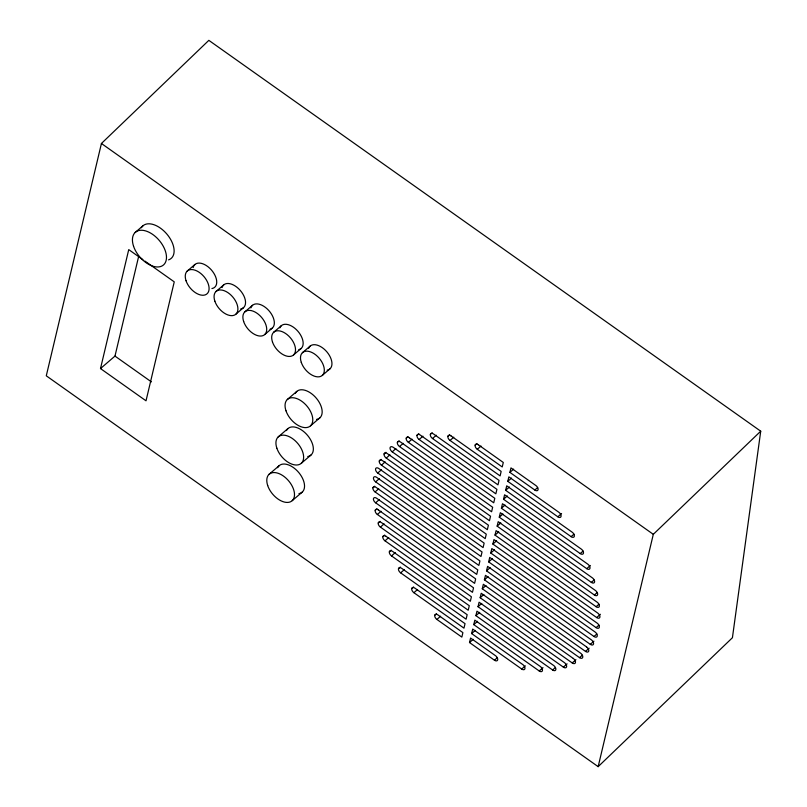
<?xml version="1.0" encoding="UTF-8"?>
<svg xmlns="http://www.w3.org/2000/svg" width="807" height="807" viewBox="0 0 807 807"><rect width="100%" height="100%" fill="white"/><g stroke="black" fill="none" stroke-linecap="round" stroke-linejoin="round"><path stroke-width="1.21" d="M760.719 431.19L732.423 637.732L598.158 766.65L46.281 375.81L101.43 143.485L208.842 40.35L760.719 431.19L653.307 534.325L598.158 766.65M144.917 261.075L174.251 281.855L146.017 400.807L100.502 368.567L128.737 249.615L142.9 259.642M469.513 642.543L470.582 638.065L495.518 655.718A3.47 2.038 49.2 0 1 497.677 659.864A3.47 2.038 49.2 0 1 494.449 660.207L469.513 642.543L473.184 639.336M471.641 633.586L472.71 629.097L522.765 664.544A3.47 2.038 49.2 0 1 524.923 668.69A3.47 2.038 49.2 0 1 521.705 669.033L471.641 633.586L475.283 630.398M473.77 624.628L474.839 620.139L540.287 666.481A3.47 2.038 49.2 0 1 542.445 670.627A3.47 2.038 49.2 0 1 539.217 670.97L473.77 624.628L477.552 621.309M475.898 615.66L476.967 611.181L553.663 665.493A3.47 2.038 49.2 0 1 555.821 669.639A3.47 2.038 49.2 0 1 552.603 669.981L475.898 615.66L479.661 612.372M478.026 606.703L479.086 602.214L564.436 662.648A3.47 2.038 49.2 0 1 566.595 666.794A3.47 2.038 49.2 0 1 563.367 667.137L478.026 606.703L481.759 603.434M573.283 658.441A3.47 2.038 49.2 0 1 575.441 662.597A3.47 2.038 49.2 0 1 572.224 662.94L480.155 597.745L481.214 593.256L573.283 658.451M482.283 588.777L483.343 584.288L580.586 653.156A3.47 2.038 49.2 0 1 582.745 657.302A3.47 2.038 49.2 0 1 579.527 657.644L482.283 588.777L485.965 585.549M586.568 646.911A3.47 2.038 49.2 0 1 588.727 651.067A3.47 2.038 49.2 0 1 585.509 651.41L484.402 579.819L485.471 575.33L586.568 646.921M486.53 570.852L487.599 566.373L591.37 639.85A3.47 2.038 49.2 0 1 593.528 643.996A3.47 2.038 49.2 0 1 590.3 644.339L486.53 570.852L490.162 567.674M488.659 561.894L489.728 557.405L595.072 632.002A3.47 2.038 49.2 0 1 597.23 636.148A3.47 2.038 49.2 0 1 594.002 636.491L488.659 561.894L492.452 558.585M490.767 553.037L491.826 548.548L597.17 623.155A3.47 2.038 49.2 0 1 599.329 627.291A3.47 2.038 49.2 0 1 596.111 627.634L490.767 553.037L494.53 549.738M492.895 544.069L493.955 539.58L597.725 613.068A3.47 2.038 49.2 0 1 599.883 617.214A3.47 2.038 49.2 0 1 596.666 617.557L492.895 544.069L496.628 540.801M495.014 535.112L496.083 530.623L597.18 602.214A3.47 2.038 49.2 0 1 599.339 606.36A3.47 2.038 49.2 0 1 596.121 606.703L495.014 535.112L498.726 531.863M497.142 526.144L498.212 521.665L595.455 590.522A3.47 2.038 49.2 0 1 597.614 594.668A3.47 2.038 49.2 0 1 594.386 595.011L497.142 526.144L500.824 522.926M499.271 517.186L500.34 512.697L592.409 577.893A3.47 2.038 49.2 0 1 594.567 582.039A3.47 2.038 49.2 0 1 591.339 582.382L499.271 517.186L502.922 513.988M501.399 508.228L502.468 503.739L587.809 564.174A3.47 2.038 49.2 0 1 589.967 568.32A3.47 2.038 49.2 0 1 586.739 568.663L501.399 508.228L505.031 505.051M503.528 499.261L504.587 494.782L581.292 549.093A3.47 2.038 49.2 0 1 583.451 553.239A3.47 2.038 49.2 0 1 580.223 553.582L503.528 499.261L507.321 495.942M505.656 490.303L506.715 485.824L572.163 532.176A3.47 2.038 49.2 0 1 574.332 536.312A3.47 2.038 49.2 0 1 571.104 536.655L505.656 490.303L509.419 487.014M507.785 481.345L508.844 476.856L558.898 512.304A3.47 2.038 49.2 0 1 561.057 516.45A3.47 2.038 49.2 0 1 557.839 516.793L507.785 481.345L511.517 478.077M509.903 472.388L510.972 467.899L535.909 485.562A3.47 2.038 49.2 0 1 538.067 489.698A3.47 2.038 49.2 0 1 534.839 490.041L509.903 472.388L513.615 469.139M100.502 368.567L114.977 356.089L138.582 256.727M384.082 453.927A3.47 2.038 49.2 0 1 387.31 453.584L488.406 525.186L487.337 529.674L386.24 458.083A3.47 2.038 49.2 0 1 384.082 453.927L385.938 452.313M397.377 442.407A3.47 2.038 49.2 0 1 400.595 442.065L492.663 507.26L491.594 511.759L399.526 446.553A3.47 2.038 49.2 0 1 397.377 442.407L399.193 440.814M379.29 460.999A3.47 2.038 49.2 0 1 382.508 460.656L486.278 534.153L485.219 538.642L381.449 465.155A3.47 2.038 49.2 0 1 379.29 460.999L381.146 459.375M409.442 437.868L494.792 498.302L493.723 502.791L408.382 442.347A3.47 2.038 49.2 0 1 406.224 438.191L408.039 436.607M392.222 451.839A3.47 2.038 49.2 0 1 390.074 447.693A3.47 2.038 49.2 0 1 393.291 447.36L490.535 516.228L489.466 520.707L392.222 451.839L395.904 448.621M386.24 458.083L389.952 454.835M399.526 446.553L403.187 443.356M381.449 465.155L385.181 461.886M408.382 442.347L412.004 439.169M416.997 435.356A3.47 2.038 49.2 0 1 420.215 435.013L496.92 489.345L495.851 493.823L419.146 439.512A3.47 2.038 49.2 0 1 416.997 435.356L418.883 433.702M377.747 473.003A3.47 2.038 49.2 0 1 375.588 468.847A3.47 2.038 49.2 0 1 378.816 468.504L484.15 543.111L483.09 547.6L377.747 473.003L381.509 469.704M419.146 439.512L422.939 436.194M375.638 481.87A3.47 2.038 49.2 0 1 373.49 477.714A3.47 2.038 49.2 0 1 376.708 477.371L482.051 551.978L480.982 556.467L375.638 481.87L379.431 478.551M430.373 434.368A3.47 2.038 49.2 0 1 433.591 434.025L499.039 480.387L497.98 484.866L432.522 438.524A3.47 2.038 49.2 0 1 430.373 434.368L432.249 432.734M372.935 487.781A3.47 2.038 49.2 0 1 376.153 487.438L479.923 560.936L478.854 565.414L375.084 491.927A3.47 2.038 49.2 0 1 372.935 487.781L374.741 486.187M432.522 438.524L436.284 435.225M375.084 491.927L378.725 488.749M451.113 435.972L501.167 471.419L500.108 475.908L450.044 440.461A3.47 2.038 49.2 0 1 447.895 436.315L449.751 434.691M375.628 502.791A3.47 2.038 49.2 0 1 373.47 498.645A3.47 2.038 49.2 0 1 376.698 498.302L477.794 569.893L476.725 574.382L375.628 502.791L379.29 499.594M450.044 440.461L453.776 437.192M378.422 509.994L475.666 578.861L474.607 583.34L377.363 514.473A3.47 2.038 49.2 0 1 375.205 510.317L377.04 508.713M377.363 514.473L381.045 511.245M378.251 522.956A3.47 2.038 49.2 0 1 381.479 522.613L473.538 587.819L472.478 592.308L380.41 527.112A3.47 2.038 49.2 0 1 378.251 522.956L380.097 521.342M380.41 527.112L384.122 523.864M478.359 444.798L503.296 462.461L502.226 466.95L477.29 449.297A3.47 2.038 49.2 0 1 475.141 445.141L476.987 443.527M477.29 449.297L481.002 446.049M386.069 536.342L471.409 596.777L470.35 601.265L385.01 540.821A3.47 2.038 49.2 0 1 382.851 536.675L384.717 535.041M385.01 540.821L388.742 537.553M389.367 551.756A3.47 2.038 49.2 0 1 392.585 551.413L469.291 605.744L468.221 610.223L391.526 555.912A3.47 2.038 49.2 0 1 389.367 551.756L391.244 550.112M391.526 555.912L395.279 552.613M398.487 568.693A3.47 2.038 49.2 0 1 401.715 568.35L467.162 614.702L466.093 619.191L400.645 572.849A3.47 2.038 49.2 0 1 398.487 568.693L400.373 567.049M400.645 572.849L404.428 569.53M411.752 588.545A3.47 2.038 49.2 0 1 414.98 588.202L465.034 623.66L463.964 628.149L413.91 592.701A3.47 2.038 49.2 0 1 411.752 588.545L413.567 586.951M413.91 592.701L417.552 589.514M534.839 490.041L537.623 487.61M434.751 615.297A3.47 2.038 49.2 0 1 437.969 614.954L462.905 632.627L461.846 637.106L436.91 619.453A3.47 2.038 49.2 0 1 434.751 615.297L436.577 613.693M436.91 619.453L440.572 616.245M484.402 579.819L488.064 576.622M557.839 516.793L561.571 513.524M480.155 597.745L483.857 594.497M571.104 536.655L573.928 534.184M580.223 553.582L583.068 551.09M586.739 568.663L590.371 565.485M494.449 660.207L497.203 657.796M591.339 582.382L594.083 579.991M594.386 595.011L597.15 592.6M521.705 669.033L525.337 665.846M596.121 606.703L598.895 604.272M596.666 617.557L600.398 614.288M539.217 670.97L543.01 667.661M596.111 627.634L598.925 625.163M552.603 669.981L555.418 667.51M594.002 636.491L596.847 634.009M563.367 667.137L567.099 663.868M590.3 644.339L593.932 641.162M572.224 662.94L575.926 659.692M585.509 651.41L589.16 648.213M579.527 657.644L582.291 655.223M135.203 232.446L142.95 225.819M279.182 465.659L269.044 474.334M187.204 271.091L194.921 264.484M216.014 291.488L223.731 284.891M235.967 314.115L243.543 307.649M244.814 311.895L252.53 305.288M264.767 334.522L272.342 328.046M273.623 332.292L281.34 325.695M293.577 354.919L301.152 348.453M302.433 352.699L310.15 346.092M287.322 399.515L296.805 391.405M322.386 375.326L329.962 368.849M278.183 436.93L287.988 428.537M310.513 425.824L319.834 417.865M301.384 463.228L311.028 454.997M292.245 500.643L302.211 492.129M101.43 143.485L653.307 534.325M114.977 356.089L151.393 381.872M447.895 436.315A3.47 2.038 49.2 0 1 451.113 435.962M375.205 510.317A3.47 2.038 49.2 0 1 378.422 509.974M382.851 536.675A3.47 2.038 49.2 0 1 386.069 536.332M406.224 438.191A3.47 2.038 49.2 0 1 409.452 437.848M475.141 445.141A3.47 2.038 49.2 0 1 478.359 444.798M295.281 393.443A17.542 10.269 49.2 0 1 316.566 398.487A17.542 10.269 49.2 0 1 316.576 419.388M286.475 430.575A17.542 10.269 49.2 0 1 307.749 435.619A17.542 10.269 49.2 0 1 307.77 456.52M277.658 467.707A17.542 10.269 49.2 0 1 298.943 472.751A17.542 10.269 49.2 0 1 298.953 493.642M308.657 348.271A15.091 8.837 49.2 0 1 326.906 351.902A15.091 8.837 49.2 0 1 327.158 370.161M279.847 327.874A15.091 8.837 49.2 0 1 297.864 331.213A15.091 8.837 49.2 0 1 298.812 349.663M250.886 307.921A15.091 8.837 49.2 0 1 268.802 310.534A15.091 8.837 49.2 0 1 270.012 329.256M222.076 287.524A15.091 8.837 49.2 0 1 240.244 290.409A15.091 8.837 49.2 0 1 240.738 308.96M193.145 267.591A15.091 8.837 49.2 0 1 211.192 269.73A15.091 8.837 49.2 0 1 211.928 288.553M141.386 227.745A21.557 12.619 49.2 0 1 166.898 234.111A21.557 12.619 49.2 0 1 168.552 259.874M133.559 246.246A21.557 12.761 49.5 0 0 162.701 265.564A21.557 12.761 49.5 0 0 152.109 234.02A21.557 12.761 49.5 0 0 133.559 246.246M186.044 280.745A15.091 8.938 49.5 0 0 206.451 294.273A15.091 8.938 49.5 0 0 199.036 272.191A15.091 8.938 49.5 0 0 186.044 280.745M214.854 301.152A15.091 8.938 49.5 0 0 235.261 314.669A15.091 8.938 49.5 0 0 227.846 292.588A15.091 8.938 49.5 0 0 214.854 301.152M243.664 321.549A15.091 8.938 49.5 0 0 264.071 335.076A15.091 8.938 49.5 0 0 256.656 312.995A15.091 8.938 49.5 0 0 243.664 321.549M272.473 341.946A15.091 8.938 49.5 0 0 292.87 355.473A15.091 8.938 49.5 0 0 285.456 333.392A15.091 8.938 49.5 0 0 272.473 341.946M301.273 362.353A15.091 8.938 49.5 0 0 321.68 375.88A15.091 8.938 49.5 0 0 314.266 353.799A15.091 8.938 49.5 0 0 301.273 362.353M267.702 485.562A17.542 10.39 49.5 0 0 291.428 501.288A17.542 10.39 49.5 0 0 282.803 475.616A17.542 10.39 49.5 0 0 267.702 485.562M276.841 448.157A17.542 10.39 49.5 0 0 300.557 463.874A17.542 10.39 49.5 0 0 291.942 438.211A17.542 10.39 49.5 0 0 276.841 448.157M285.971 410.753A17.542 10.39 49.5 0 0 309.696 426.469A17.542 10.39 49.5 0 0 301.082 400.797A17.542 10.39 49.5 0 0 285.971 410.753"/></g></svg>
